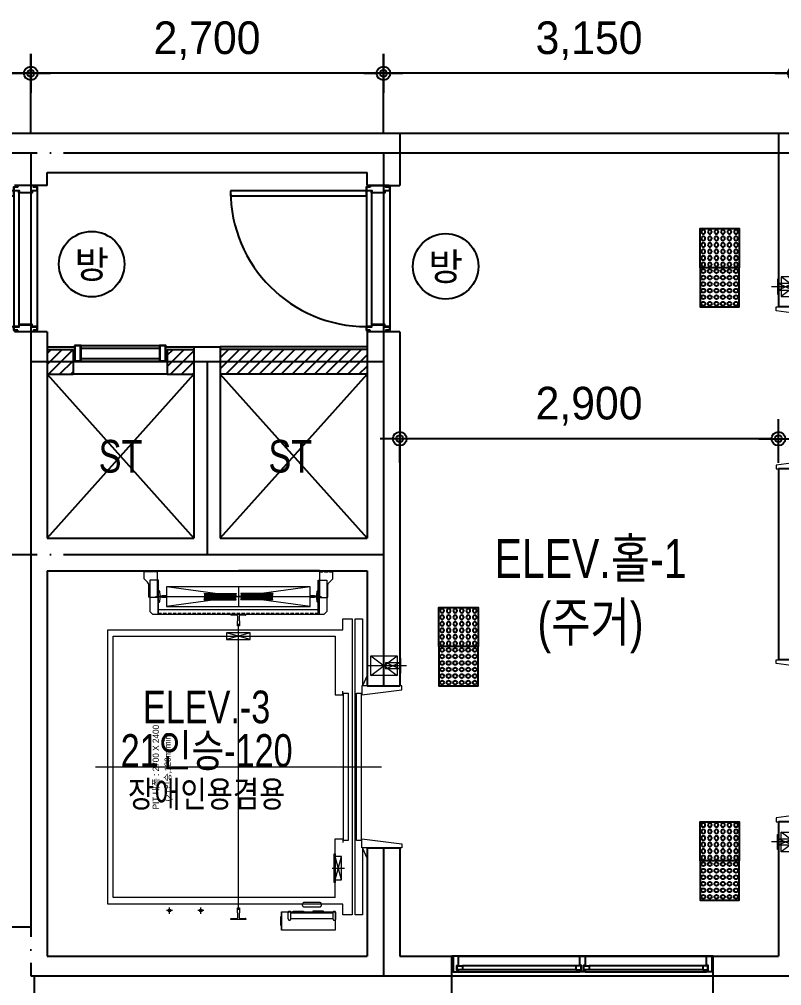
# Model space of a CAD drawing. Header units: millimetres. Extents: x 0 to 1390178, y 0 to 110113.
# Drawn here: x 707375 to 713212, y 31976 to 39373 of the extents above; entities that cross this region are included whole.
import ezdxf
from ezdxf.enums import TextEntityAlignment as Align
from ezdxf.xclip import XClip

# ---------------------------------------------------------------- set-up
doc = ezdxf.new("R2010")
doc.units = ezdxf.units.MM
doc.header["$LTSCALE"] = 100
doc.header["$XCLIPFRAME"] = 0
for name, pattern in [('X - CORE$0$CEN', [62, 60, -1, 0, -1]), ('X - CORE$0$CENTER', [65, 60, -2, 1, -2]), ('X - CORE$0$CENTER2', [1.125, 0.75, -0.125, 0.125, -0.125]), ('X - CORE$0$HIDDEN', [0.375, 0.25, -0.125]), ('X - CORE$0$PHANTOM2', [50, 40, -2, 2, -2, 2, -2])]:
    doc.linetypes.add(name, pattern=pattern)
doc.layers.get('DEFPOINTS').update_dxf_attribs({"color": 145})
for name, color, linetype in [('AA-XXXX-TEXT', 3, 'Continuous'), ('DIM', 7, 'Continuous'), ('SYM', 7, 'Continuous'), ('TEXT1', 7, 'Continuous'), ('X - CORE$0$A-FIN', 8, 'Continuous'), ('X - CORE$0$A-OPEN', 9, 'X - CORE$0$CEN'), ('X - CORE$0$A-WIN', 4, 'Continuous'), ('X - CORE$0$AA-DWXM-WIND', 4, 'Continuous'), ('X - CORE$0$AA-WAXM-BLOK', 3, 'Continuous'), ('X - CORE$0$AA-WAXM-CONC', 2, 'Continuous'), ('X - CORE$0$AA-XXXX-CNTL', 1, 'X - CORE$0$CEN'), ('X - CORE$0$AA-XXXX-PATT', 8, 'Continuous'), ('X - CORE$0$X-55$0$AA-DWXM-WIND', 4, 'Continuous'), ('X - CORE$0$점형블럭', 8, 'Continuous')]:
    doc.layers.add(name, color=color, linetype=linetype)
for name, color, linetype, lineweight in [('X - CORE$0$A-door', 4, 'Continuous', 25), ('X - CORE$0$LAD-CEN', 1, 'X - CORE$0$CENTER2', 9), ('X - CORE$0$LAD-FINISH', 30, 'X - CORE$0$PHANTOM2', 15), ('X - CORE$0$LAD-OUTLINE', 7, 'Continuous', 20), ('X - CORE$0$LAD-REFERENCE', 7, 'Continuous', 5), ('X - CORE$0$LAD-THINLINE', 7, 'Continuous', 9)]:
    doc.layers.add(name, color=color, linetype=linetype, lineweight=lineweight)
for name, color, linetype, plot in [('X - CORE$0$A-GUIDE TEXT', 67, 'Continuous', False), ('X - CORE$0$AA-EL-PCN8', 8, 'Continuous', False), ('X - CORE$0$DEFPOINT', 145, 'Continuous', False)]:
    doc.layers.add(name, color=color, linetype=linetype, plot=plot)
doc.styles.add('HAUD01', font='Dotum.ttf')
doc.styles.add('X - CORE$0$HAUD01', font='Dotum.ttf')
doc.dimstyles.new('HAUD-80', dxfattribs={"dimscale": 100, "dimtxt": 2.5, "dimasz": 0.5, "dimexe": 0, "dimexo": 1.5, "dimgap": 1, "dimtad": 1, "dimdec": 0, "dimdsep": 46, "dimlunit": 6, "dimtxsty": 'HAUD01', "dimblk": 'Z_DOT', "dimcen": 2.5, "dimdle": 1.5, "dimclrd": 7, "dimclre": 7, "dimclrt": 4, "dimadec": 0, "dimazin": 0, "dimtfac": 1, "dimtdec": 0, "dimtix": 1, "dimtmove": 2, "dimatfit": 3, "dimfxl": 1, "dimtvp": 1, "dimtolj": 1, "dimtzin": 0, "dimarcsym": 0})

# ---------------------------------------------------------------- blocks, each defined once
blk = doc.blocks.new('X - 단위세대 확장형', base_point=(-475.4, -286.7))
at = {"layer": 'DEFPOINTS'}
blk.add_lwpolyline([(68482, 49988.1), (63612, 49988.1), (63612, 47793.1), (59937, 47793.1), (57937, 47793.1), (54887, 47793.1), (54887, 44383.1), (53492, 44383.1), (52372, 44383.1), (48612, 44383.1), (48612, 54393.1), (57487, 54393.1), (60437, 54393.1), (63612, 54393.1), (64782, 54393.1), (64982, 54393.1), (66532, 54393.1), (66732, 54393.1), (68282, 54393.1), (68482, 54393.1), (68482, 52088.1), (68482, 50188.1)], close=True, dxfattribs=at)
blk = doc.blocks.new('Z_DOT')
at = {"layer": 'DIM', "color": 0}
for p, q in [((0, -3), (0, 3)), ((-3, 0), (3, 0))]:
    blk.add_line(p, q, dxfattribs=at)
for radius in [1.05, 0.525]:
    blk.add_circle((0, 0), radius, dxfattribs=at)
blk = doc.blocks.new('*D72')
at = {"layer": 'DEFPOINTS', "color": 0, "transparency": 16777216}
for p in [(710287.1, 36162.2), (710287.1, 35827.3), (713187.1, 35827.3)]:
    blk.add_point(p, dxfattribs=at)
at = {"layer": 'DIM', "color": 7, "lineweight": -2, "transparency": 16777216}
for p, q in [((710287.1, 35977.3), (710287.1, 36162.2)), ((713137.1, 36162.2), (710337.1, 36162.2)), ((713187.1, 35977.3), (713187.1, 36162.2))]:
    blk.add_line(p, q, dxfattribs=at)
at = {"layer": 'DIM', "color": 7, "lineweight": -2, "transparency": 16777216, "xscale": 50, "yscale": 50, "zscale": 50}
for p, rotation in [((710287.1, 36162.2), 179.999999999995), ((713187.1, 36162.2), 359.999999999995)]:
    blk.add_blockref('Z_DOT', p, dxfattribs=dict(at, rotation=rotation))
at = {"layer": 'DIM', "color": 4, "transparency": 16777216, "insert": (711737.1, 36411.5), "char_height": 250, "attachment_point": 5, "style": 'HAUD01'}
blk.add_mtext('\\A1;2,900', dxfattribs=at)
blk = doc.blocks.new('dr_갑')
at = {"layer": 'TEXT1'}
blk.add_circle((0, 0), 400, dxfattribs=at)
at = {"layer": 'TEXT1', "style": 'HAUD01'}
blk.add_text('방', height=335, dxfattribs=at).set_placement((0, 0), align=Align.MIDDLE)
blk = doc.blocks.new('X - CORE$0$A$C4D1409A3')
at = {"layer": 'X - CORE$0$점형블럭', "color": 9}
blk.add_lwpolyline([(0, 0), (300, 0), (300, 300), (0, 300)], close=True, dxfattribs=at)
at = {"layer": 'X - CORE$0$점형블럭', "color": 252}
for centre in [(25, 275), (25, 225), (75, 275), (75, 225), (125, 275), (125, 225), (175, 275), (175, 225), (225, 275), (225, 225), (275, 275), (275, 225), (25, 175), (75, 175), (125, 175), (175, 175), (225, 175), (275, 175), (25, 125), (25, 75), (75, 125), (75, 75), (125, 125), (125, 75), (175, 125), (175, 75), (225, 125), (225, 75), (275, 125), (275, 75), (25, 25), (75, 25), (125, 25), (175, 25), (225, 25), (275, 25)]:
    blk.add_circle(centre, 15, dxfattribs=at)
blk = doc.blocks.new('*U1063')
at = {"layer": 'X - CORE$0$A-WIN', "color": 9}
for p, q in [((300, 120), (-300, 120)), ((300, 98.7), (-300, 98.7)), ((300, 21.3), (-300, 21.3)), ((300, 0), (-300, 0))]:
    blk.add_line(p, q, dxfattribs=at)
at = {"layer": 'X - CORE$0$A-WIN'}
for points in [[(-300, 0), (-300, 120), (-350, 120), (-350, 0)], [(-303, 3), (-303, 117), (-347, 117), (-347, 3)], [(350, 0), (350, 120), (300, 120), (300, 0)], [(347, 3), (347, 117), (303, 117), (303, 3)]]:
    blk.add_lwpolyline(points, close=True, dxfattribs=at)
blk = doc.blocks.new('*U1064')
at = {"layer": 'X - CORE$0$DEFPOINT'}
for p in [(-622, -1500), (622, -1500)]:
    blk.add_line(p, (0, -1500), dxfattribs=at)
at = {"layer": 'X - CORE$0$LAD-CEN', "color": 8, "ltscale": 20}
for p, q in [((287, 1124.6), (287, 1076.4)), ((527, 1124.6), (527, 1076.4)), ((264.2, 1100), (310.1, 1100)), ((504.2, 1100), (550.1, 1100)), ((-716.8, 775), (-813.2, 775))]:
    blk.add_line(p, q, dxfattribs=at)
at = {"layer": 'X - CORE$0$LAD-CEN', "color": 8, "ltscale": 200}
for p, q in [((0, 1094.4), (0, -1094.4)), ((1095.2, 0), (-1095.2, 0))]:
    blk.add_line(p, q, dxfattribs=at)
at = {"layer": 'X - CORE$0$LAD-CEN', "color": 8, "ltscale": 50}
blk.add_line((-994.1, -775), (-1288.3, -775), dxfattribs=at)
at = {"layer": 'X - CORE$0$LAD-CEN', "color": 8, "linetype": 'X - CORE$0$CENTER'}
for p, q in [((0, -1378.3), (0, -1227.7)), ((636, -1303), (-636, -1303))]:
    blk.add_line(p, q, dxfattribs=at)
at = {"layer": 'X - CORE$0$LAD-CEN', "color": 8, "ltscale": 10}
for p, q in [((-692, -1505), (-692, -1489)), ((-657, -1505), (-657, -1489)), ((657, -1505), (657, -1489)), ((692, -1505), (692, -1489))]:
    blk.add_line(p, q, dxfattribs=at)
at = {"layer": 'X - CORE$0$LAD-FINISH', "color": 8, "ltscale": 10}
for p, q in [((-1235, 700), (-1235, 620)), ((-1235, -700), (-1235, -620))]:
    blk.add_line(p, q, dxfattribs=at)
at = {"layer": 'X - CORE$0$LAD-OUTLINE', "color": 8}
for p, q in [((-740, 1250), (-330, 1250)), ((-740, 1110), (-740, 1250)), ((-330, 1110), (-330, 1250)), ((-330, 1250), (-330, 1110)), ((-330, 1110), (-740, 1110)), ((-985, 700), (-950, 620)), ((-985, -700), (-950, -620))]:
    blk.add_line(p, q, dxfattribs=at)
at = {"layer": 'X - CORE$0$LAD-OUTLINE', "color": 8, "linetype": 'X - CORE$0$PHANTOM2', "ltscale": 5}
for p, q in [((-746.2, 1162.5), (-746.2, 1117.5)), ((-725.5, 1162.5), (-400.5, 1162.5)), ((-725.5, 1162.5), (-725.5, 1117.5)), ((-725.5, 1162.5), (-723.5, 1162.5)), ((-400.5, 1117.5), (-725.5, 1117.5)), ((-725.5, 1117.5), (-723.5, 1117.5)), ((-725.5, 1117.5), (-723.5, 1117.5)), ((-400.5, 1162.5), (-402.5, 1162.5)), ((-400.5, 1117.5), (-402.5, 1117.5)), ((-400.5, 1117.5), (-402.5, 1117.5)), ((-400.5, 1162.5), (-400.5, 1117.5)), ((-379.8, 1162.5), (-379.8, 1117.5))]:
    blk.add_line(p, q, dxfattribs=at)
at = {"layer": 'X - CORE$0$LAD-OUTLINE', "color": 8, "linetype": 'Continuous'}
for p, q in [((-9.5, 1157.3), (-54.2, 1159.8)), ((-4.8, 1120.2), (-4.8, 1152.3)), ((4.8, 1152.3), (4.8, 1120.2)), ((54.2, 1159.8), (9.5, 1157.3)), ((-54.2, -1159.8), (-9.5, -1157.3)), ((-4.8, -1152.3), (-4.8, -1120.2)), ((4.8, -1120.2), (4.8, -1152.3)), ((9.5, -1157.3), (54.2, -1159.8))]:
    blk.add_line(p, q, dxfattribs=at)
at = {"layer": 'X - CORE$0$LAD-OUTLINE', "color": 8}
for points in [[(-330, 1215), (-325, 1215), (-325, 1145), (-330, 1145)], [(-950, 620), (-950, 1132), (-895, 1132), (-895, -1132), (-950, -1132), (-950, -620)], [(-870, 1132), (-800, 1132), (-800, 1050), (1000, 1050), (1000, -1050), (-800, -1050), (-800, -1132), (-870, -1132), (-870, 1132)], [(-651, 1110), (-651, 1105), (-571, 1105), (-571, 1110)], [(-419, 1110), (-419, 1105), (-499, 1105), (-499, 1110)], [(-651, 1105), (-571, 1105)], [(-740, 1000), (-740, 550), (-800, 550), (-800, 580)], [(-740, 1000), (960, 1000), (960, -1000), (-740, -1000)], [(-985, 620), (-946, 620), (-946, 550), (-1252, 590), (-1252, 620), (-1215, 620)], [(-905, 565), (-905, -565), (-940, -565), (-940, 565), (-905, 565)], [(-805, 565), (-805, -565), (-840, -565), (-840, 565), (-805, 565)], [(-985, -620), (-946, -620), (-946, -550), (-1252, -590), (-1252, -620), (-1215, -620)], [(-740, -1000), (-740, -550), (-800, -550), (-800, -580)]]:
    blk.add_lwpolyline(points, dxfattribs=at)
at = {"layer": 'X - CORE$0$LAD-OUTLINE', "color": 8, "linetype": 'Continuous'}
for points in [[(-57, 1162.8), (-57, 1168), (57, 1168), (57, 1162.8)], [(8, 1117), (8, 1117), (8, 1080), (7, 1079), (-7, 1079), (-8, 1080), (-8, 1117), (-8, 1117)], [(-8, -1117), (-8, -1117), (-8, -1080), (-7, -1079), (7, -1079), (8, -1080), (8, -1117), (8, -1117)], [(57, -1162.8), (57, -1168), (-57, -1168), (-57, -1162.8)]]:
    blk.add_lwpolyline(points, dxfattribs=at)
at = {"layer": 'X - CORE$0$LAD-OUTLINE', "color": 8, "linetype": 'X - CORE$0$PHANTOM2', "ltscale": 5}
for centre, start, end in [((-734.8, 1162.5), 0, 180), ((-734.8, 1117.5), 180, 0), ((-391.2, 1162.5), 0, 180), ((-391.2, 1117.5), 180, 0)]:
    blk.add_arc(centre, 11.3, start, end, dxfattribs=at)
at = {"layer": 'X - CORE$0$LAD-OUTLINE', "color": 8, "linetype": 'Continuous'}
for centre, radius, start, end in [((-54, 1162.8), 3, 180, 266.7139), ((-9.8, 1152.3), 5, 0, 86.7139), ((-8, 1120.2), 3.25, 270, 0), ((9.8, 1152.3), 5, 93.2861, 180), ((8, 1120.2), 3.25, 180, 270), ((54, 1162.8), 3, 273.2861, 0), ((-54, -1162.8), 3, 93.2861, 180), ((-9.8, -1152.3), 5, 273.2861, 0), ((-8, -1120.2), 3.25, 0, 90), ((8, -1120.2), 3.25, 90, 180), ((9.8, -1152.3), 5, 180, 266.7139), ((54, -1162.8), 3, 0, 86.7139)]:
    blk.add_arc(centre, radius, start, end, dxfattribs=at)
at = {"layer": 'X - CORE$0$LAD-REFERENCE', "color": 8}
for p, q in [((657, -1168), (-657, -1168)), ((-618, -1429), (-618, -1168)), ((618, -1429), (618, -1168)), ((612, -1205), (-612, -1205))]:
    blk.add_line(p, q, dxfattribs=at)
for points in [[(-612, -1168), (-612, -1429), (-677, -1429), (-677, -1188), (-657, -1168)], [(612, -1168), (612, -1429), (677, -1429), (677, -1188), (657, -1168)]]:
    blk.add_lwpolyline(points, dxfattribs=at)
for points in [[(-677, -1295), (-677, -1295), (-685, -1300), (-685, -1392.2, -0.188811), (-690.3, -1405.7), (-697, -1413), (-722, -1440), (-722, -1500), (-622, -1500), (-622, -1425.4), (-622, -1295)], [(677, -1295), (677, -1295), (685, -1300), (685, -1392.2, 0.188811), (690.3, -1405.7), (697, -1413), (722, -1440), (722, -1500), (622, -1500), (622, -1425.4), (622, -1295)]]:
    blk.add_lwpolyline(points, format="xyb", close=True, dxfattribs=at)
at = {"layer": 'X - CORE$0$LAD-THINLINE', "color": 8}
for p, q in [((-790, 865), (-740, 685)), ((-740, 865), (-790, 685)), ((-1127.8, -800), (-1235, -750)), ((-1127.8, -750), (-1235, -800)), ((-90, -1025), (90, -975)), ((-90, -975), (90, -1025)), ((-550, -1378), (550, -1228)), ((-550, -1228), (550, -1378)), ((-263.1, -1278), (-18.1, -1278)), ((-263.1, -1278), (-263.1, -1281.5)), ((-263.1, -1278), (-263.1, -1281.5)), ((-263.1, -1278), (-263.1, -1281.5)), ((-263.1, -1278), (-263.1, -1281.5)), ((-263.1, -1281.5), (-18.1, -1281.5)), ((-263.1, -1281.5), (-260.1, -1282)), ((-263.1, -1281.5), (-260.1, -1282)), ((-263.1, -1324.5), (-260.1, -1324)), ((-263.1, -1324.5), (-260.1, -1324)), ((-263.1, -1328), (-263.1, -1324.5)), ((-263.1, -1328), (-263.1, -1324.5)), ((-263.1, -1324.5), (-18.1, -1324.5)), ((-263.1, -1328), (-263.1, -1324.5)), ((-263.1, -1328), (-263.1, -1324.5)), ((-263.1, -1328), (-18.1, -1328)), ((-260.6, -1288), (-260.6, -1291)), ((-260.6, -1288), (-260.6, -1291)), ((-260.6, -1288), (-20.6, -1288)), ((-260.6, -1288), (-260.6, -1294)), ((-260.6, -1288), (-260.6, -1294)), ((-260.6, -1294), (-20.6, -1294)), ((-260.6, -1300), (-20.6, -1300)), ((-260.6, -1306), (-260.6, -1300)), ((-260.6, -1306), (-260.6, -1300)), ((-260.6, -1306), (-260.6, -1303)), ((-260.6, -1306), (-260.6, -1303)), ((-260.6, -1306), (-20.6, -1306)), ((-260.6, -1318), (-260.6, -1312)), ((-260.6, -1312), (-20.6, -1312)), ((-260.6, -1312), (-20.6, -1312)), ((-260.6, -1318), (-260.6, -1315)), ((-260.6, -1318), (-20.6, -1318)), ((-18.1, -1281.5), (-21.2, -1282)), ((-18.1, -1324.5), (-21.2, -1324)), ((-20.6, -1288), (-20.6, -1294)), ((-20.6, -1288), (-20.6, -1294)), ((-20.6, -1306), (-20.6, -1300)), ((-20.6, -1318), (-20.6, -1312)), ((-18.1, -1278), (-18.1, -1281.5)), ((-18.1, -1278), (-18.1, -1281.5)), ((-18.1, -1328), (-18.1, -1324.5)), ((-18.1, -1328), (-18.1, -1324.5)), ((262.5, -1278), (17.5, -1278)), ((17.5, -1278), (17.5, -1281.5)), ((17.5, -1278), (17.5, -1281.5)), ((262.5, -1281.5), (17.5, -1281.5)), ((17.5, -1281.5), (20.5, -1282)), ((17.5, -1324.5), (20.5, -1324)), ((262.5, -1324.5), (17.5, -1324.5)), ((17.5, -1328), (17.5, -1324.5)), ((17.5, -1328), (17.5, -1324.5)), ((262.5, -1328), (17.5, -1328)), ((20, -1288), (20, -1294)), ((20, -1288), (20, -1294)), ((260, -1288), (20, -1288)), ((260, -1294), (20, -1294)), ((260, -1300), (20, -1300)), ((20, -1306), (20, -1300)), ((260, -1306), (20, -1306)), ((20, -1318), (20, -1312)), ((260, -1312), (20, -1312)), ((260, -1312), (20, -1312)), ((260, -1318), (20, -1318)), ((262.5, -1281.5), (259.5, -1282)), ((262.5, -1281.5), (259.5, -1282)), ((262.5, -1324.5), (259.5, -1324)), ((262.5, -1324.5), (259.5, -1324)), ((260, -1288), (260, -1291)), ((260, -1288), (260, -1291)), ((260, -1288), (260, -1294)), ((260, -1288), (260, -1294)), ((260, -1306), (260, -1300)), ((260, -1306), (260, -1300)), ((260, -1306), (260, -1303)), ((260, -1306), (260, -1303)), ((260, -1318), (260, -1312)), ((260, -1318), (260, -1315)), ((262.5, -1278), (262.5, -1281.5)), ((262.5, -1278), (262.5, -1281.5)), ((262.5, -1278), (262.5, -1281.5)), ((262.5, -1278), (262.5, -1281.5)), ((262.5, -1328), (262.5, -1324.5)), ((262.5, -1328), (262.5, -1324.5)), ((262.5, -1328), (262.5, -1324.5)), ((262.5, -1328), (262.5, -1324.5))]:
    blk.add_line(p, q, dxfattribs=at)
at = {"layer": 'X - CORE$0$LAD-THINLINE', "color": 8, "ltscale": 5}
for p, q in [((-1015, -850), (-1215, -700)), ((-1015, -700), (-1215, -850))]:
    blk.add_line(p, q, dxfattribs=at)
at = {"layer": 'X - CORE$0$LAD-THINLINE', "color": 8, "linetype": 'X - CORE$0$HIDDEN'}
for p, q in [((-612, -1174), (612, -1174)), ((-622, -1494), (-722, -1494)), ((622, -1494), (722, -1494))]:
    blk.add_line(p, q, dxfattribs=at)
at = {"layer": 'X - CORE$0$LAD-THINLINE', "color": 8, "linetype": 'Continuous'}
for p, q in [((-603.7, -1262.2), (-601.3, -1294.6)), ((-601.3, -1311.4), (-603.7, -1343.8)), ((-597.3, -1298.3), (-585.2, -1298.3)), ((-585.2, -1307.8), (-597.3, -1307.8)), ((585.2, -1298.3), (597.3, -1298.3)), ((597.3, -1307.8), (585.2, -1307.8)), ((601.3, -1294.6), (603.7, -1262.2)), ((603.7, -1343.8), (601.3, -1311.4))]:
    blk.add_line(p, q, dxfattribs=at)
at = {"layer": 'X - CORE$0$LAD-THINLINE', "color": 8, "linetype": 'X - CORE$0$PHANTOM2'}
blk.add_lwpolyline([(-505.9, 1072.5), (-620.1, 1072.5, 1), (-620.1, 1038.2), (-505.9, 1038.2, 1)], format="xyb", close=True, dxfattribs=at)
at = {"layer": 'X - CORE$0$LAD-THINLINE', "color": 8}
for points in [[(-790, 865), (-790, 685), (-740, 685), (-740, 865)], [(-732.8, 885), (-732.8, 665), (-740, 665), (-740, 885)], [(-1242, -832.2), (-1242, -717.8), (-1235, -717.8), (-1235, -832.2)], [(-1235, -800), (-1235, -750), (-1127.8, -750), (-1127.8, -800)], [(-90, -1025), (90, -1025), (90, -975), (-90, -975)], [(-550, -1228), (-550, -1378), (550, -1378), (550, -1228)]]:
    blk.add_lwpolyline(points, close=True, dxfattribs=at)
at = {"layer": 'X - CORE$0$LAD-THINLINE', "color": 8, "ltscale": 5}
blk.add_lwpolyline([(-1215, -850), (-1215, -700), (-1015, -700), (-1015, -850)], close=True, dxfattribs=at)
at = {"layer": 'X - CORE$0$LAD-THINLINE', "color": 8, "linetype": 'Continuous'}
for points in [[(-607.7, -1347.5), (-612, -1347.5), (-612, -1258.5), (-607.7, -1258.5)], [(-582, -1295.1), (-582, -1295), (-551, -1295), (-550, -1296), (-550, -1310), (-551, -1311), (-582, -1311), (-582, -1311)], [(582, -1311), (582, -1311), (551, -1311), (550, -1310), (550, -1296), (551, -1295), (582, -1295), (582, -1295.1)], [(607.7, -1258.5), (612, -1258.5), (612, -1347.5), (607.7, -1347.5)]]:
    blk.add_lwpolyline(points, dxfattribs=at)
at = {"layer": 'X - CORE$0$LAD-THINLINE', "color": 8, "ltscale": 5}
for centre in [(287, 1100), (527, 1100)]:
    blk.add_circle(centre, 10, dxfattribs=at)
at = {"layer": 'X - CORE$0$LAD-THINLINE', "color": 8, "linetype": 'Continuous'}
for centre, radius, start, end in [((-607.7, -1262.5), 4, 4.31603, 90), ((-597.3, -1294.3), 4, 184.31603, 270), ((-597.3, -1311.8), 4, 90, 175.68397), ((-585.2, -1295.1), 3.2, 270, 0), ((-585.2, -1311), 3.2, 0, 90), ((585.2, -1295.1), 3.2, 180, 270), ((585.2, -1311), 3.2, 90, 180), ((597.3, -1294.3), 4, 270, 355.68397), ((597.3, -1311.8), 4, 4.31603, 90), ((607.7, -1262.5), 4, 90, 175.68397), ((-607.7, -1343.5), 4, 270, 355.68397), ((607.7, -1343.5), 4, 184.31603, 270)]:
    blk.add_arc(centre, radius, start, end, dxfattribs=at)
at = {"layer": 'X - CORE$0$LAD-THINLINE', "color": 8}
for centre, start, end in [((-260.6, -1285), 270, 79.76332), ((-260.6, -1285), 270, 79.76332), ((-260.6, -1297), 270, 90), ((-260.6, -1297), 270, 90), ((-260.6, -1309), 270, 90), ((-260.6, -1309), 270, 90), ((-260.6, -1321), 280.23668, 90), ((-260.6, -1321), 280.23668, 90), ((-20.6, -1285), 100.23668, 270), ((-20.6, -1297), 90, 270), ((-20.6, -1309), 90, 270), ((-20.6, -1321), 90, 259.76332), ((20, -1285), 270, 79.76332), ((20, -1297), 270, 90), ((20, -1309), 270, 90), ((20, -1321), 280.23668, 90), ((260, -1285), 100.23668, 270), ((260, -1285), 100.23668, 270), ((260, -1297), 90, 270), ((260, -1297), 90, 270), ((260, -1309), 90, 270), ((260, -1309), 90, 270), ((260, -1321), 90, 259.76332), ((260, -1321), 90, 259.76332)]:
    blk.add_arc(centre, 3, start, end, dxfattribs=at)
at = {"layer": 'X - CORE$0$DEFPOINT', "style": 'X - CORE$0$HAUD01'}
for s, p in [('PIT 내폭 : 2700 X 2400', (632.6, 2.2)), ('(21인승,120m/min)', (541.7, 0))]:
    blk.add_text(s, height=48, rotation=270, dxfattribs=at).set_placement(p, align=Align.MIDDLE_CENTER)
blk = doc.blocks.new('*U1065')
at = {"layer": 'X - CORE$0$DEFPOINT'}
for p in [(-622, -1650), (622, -1650)]:
    blk.add_line(p, (0, -1650), dxfattribs=at)
at = {"layer": 'X - CORE$0$LAD-CEN', "color": 8, "ltscale": 20}
for p, q in [((287, 1124.6), (287, 1076.4)), ((527, 1124.6), (527, 1076.4)), ((264.2, 1100), (310.1, 1100)), ((504.2, 1100), (550.1, 1100)), ((-716.8, 775), (-813.2, 775))]:
    blk.add_line(p, q, dxfattribs=at)
at = {"layer": 'X - CORE$0$LAD-CEN', "color": 8, "ltscale": 200}
for p, q in [((0, 1094.4), (0, -1094.4)), ((1095.2, 0), (-1095.2, 0))]:
    blk.add_line(p, q, dxfattribs=at)
at = {"layer": 'X - CORE$0$LAD-CEN', "color": 8, "ltscale": 50}
blk.add_line((-994.1, -775), (-1288.3, -775), dxfattribs=at)
at = {"layer": 'X - CORE$0$LAD-CEN', "color": 8, "linetype": 'X - CORE$0$CENTER'}
for p, q in [((0, -1378.3), (0, -1227.7)), ((636, -1303), (-636, -1303))]:
    blk.add_line(p, q, dxfattribs=at)
at = {"layer": 'X - CORE$0$LAD-CEN', "color": 8, "ltscale": 10}
for p, q in [((-692, -1655), (-692, -1639)), ((-657, -1655), (-657, -1639)), ((657, -1655), (657, -1639)), ((692, -1655), (692, -1639))]:
    blk.add_line(p, q, dxfattribs=at)
at = {"layer": 'X - CORE$0$LAD-FINISH', "color": 8, "ltscale": 10}
for p, q in [((-1235, 700), (-1235, 620)), ((-1235, -700), (-1235, -620))]:
    blk.add_line(p, q, dxfattribs=at)
at = {"layer": 'X - CORE$0$LAD-OUTLINE', "color": 8}
for p, q in [((-740, 1250), (-330, 1250)), ((-740, 1110), (-740, 1250)), ((-330, 1110), (-330, 1250)), ((-330, 1250), (-330, 1110)), ((-330, 1110), (-740, 1110)), ((-985, 700), (-950, 620)), ((-985, -700), (-950, -620))]:
    blk.add_line(p, q, dxfattribs=at)
at = {"layer": 'X - CORE$0$LAD-OUTLINE', "color": 8, "linetype": 'X - CORE$0$PHANTOM2', "ltscale": 5}
for p, q in [((-746.2, 1162.5), (-746.2, 1117.5)), ((-725.5, 1162.5), (-400.5, 1162.5)), ((-725.5, 1162.5), (-725.5, 1117.5)), ((-725.5, 1162.5), (-723.5, 1162.5)), ((-400.5, 1117.5), (-725.5, 1117.5)), ((-725.5, 1117.5), (-723.5, 1117.5)), ((-725.5, 1117.5), (-723.5, 1117.5)), ((-400.5, 1162.5), (-402.5, 1162.5)), ((-400.5, 1117.5), (-402.5, 1117.5)), ((-400.5, 1117.5), (-402.5, 1117.5)), ((-400.5, 1162.5), (-400.5, 1117.5)), ((-379.8, 1162.5), (-379.8, 1117.5))]:
    blk.add_line(p, q, dxfattribs=at)
at = {"layer": 'X - CORE$0$LAD-OUTLINE', "color": 8, "linetype": 'Continuous'}
for p, q in [((-9.5, 1157.3), (-54.2, 1159.8)), ((-4.8, 1120.2), (-4.8, 1152.3)), ((4.8, 1152.3), (4.8, 1120.2)), ((54.2, 1159.8), (9.5, 1157.3)), ((-54.2, -1159.8), (-9.5, -1157.3)), ((-4.8, -1152.3), (-4.8, -1120.2)), ((4.8, -1120.2), (4.8, -1152.3)), ((9.5, -1157.3), (54.2, -1159.8))]:
    blk.add_line(p, q, dxfattribs=at)
at = {"layer": 'X - CORE$0$LAD-OUTLINE', "color": 8}
for points in [[(-330, 1215), (-325, 1215), (-325, 1145), (-330, 1145)], [(-950, 620), (-950, 1132), (-895, 1132), (-895, -1132), (-950, -1132), (-950, -620)], [(-870, 1132), (-800, 1132), (-800, 1050), (1000, 1050), (1000, -1050), (-800, -1050), (-800, -1132), (-870, -1132), (-870, 1132)], [(-651, 1110), (-651, 1105), (-571, 1105), (-571, 1110)], [(-419, 1110), (-419, 1105), (-499, 1105), (-499, 1110)], [(-651, 1105), (-571, 1105)], [(-740, 1000), (-740, 550), (-800, 550), (-800, 580)], [(-740, 1000), (960, 1000), (960, -1000), (-740, -1000)], [(-985, 620), (-946, 620), (-946, 550), (-1252, 590), (-1252, 620), (-1215, 620)], [(-905, 565), (-905, -565), (-940, -565), (-940, 565), (-905, 565)], [(-805, 565), (-805, -565), (-840, -565), (-840, 565), (-805, 565)], [(-985, -620), (-946, -620), (-946, -550), (-1252, -590), (-1252, -620), (-1215, -620)], [(-740, -1000), (-740, -550), (-800, -550), (-800, -580)]]:
    blk.add_lwpolyline(points, dxfattribs=at)
at = {"layer": 'X - CORE$0$LAD-OUTLINE', "color": 8, "linetype": 'Continuous'}
for points in [[(-57, 1162.8), (-57, 1168), (57, 1168), (57, 1162.8)], [(8, 1117), (8, 1117), (8, 1080), (7, 1079), (-7, 1079), (-8, 1080), (-8, 1117), (-8, 1117)], [(-8, -1117), (-8, -1117), (-8, -1080), (-7, -1079), (7, -1079), (8, -1080), (8, -1117), (8, -1117)], [(57, -1162.8), (57, -1168), (-57, -1168), (-57, -1162.8)]]:
    blk.add_lwpolyline(points, dxfattribs=at)
at = {"layer": 'X - CORE$0$LAD-OUTLINE', "color": 8, "linetype": 'X - CORE$0$PHANTOM2', "ltscale": 5}
for centre, start, end in [((-734.8, 1162.5), 0, 180), ((-734.8, 1117.5), 180, 0), ((-391.2, 1162.5), 0, 180), ((-391.2, 1117.5), 180, 0)]:
    blk.add_arc(centre, 11.3, start, end, dxfattribs=at)
at = {"layer": 'X - CORE$0$LAD-OUTLINE', "color": 8, "linetype": 'Continuous'}
for centre, radius, start, end in [((-54, 1162.8), 3, 180, 266.7139), ((-9.8, 1152.3), 5, 0, 86.7139), ((-8, 1120.2), 3.25, 270, 0), ((9.8, 1152.3), 5, 93.2861, 180), ((8, 1120.2), 3.25, 180, 270), ((54, 1162.8), 3, 273.2861, 0), ((-54, -1162.8), 3, 93.2861, 180), ((-9.8, -1152.3), 5, 273.2861, 0), ((-8, -1120.2), 3.25, 0, 90), ((8, -1120.2), 3.25, 90, 180), ((9.8, -1152.3), 5, 180, 266.7139), ((54, -1162.8), 3, 0, 86.7139)]:
    blk.add_arc(centre, radius, start, end, dxfattribs=at)
at = {"layer": 'X - CORE$0$LAD-REFERENCE', "color": 8}
for p, q in [((657, -1168), (-657, -1168)), ((-618, -1579), (-618, -1168)), ((618, -1579), (618, -1168)), ((612, -1205), (-612, -1205))]:
    blk.add_line(p, q, dxfattribs=at)
for points in [[(-612, -1168), (-612, -1579), (-677, -1579), (-677, -1188), (-657, -1168)], [(612, -1168), (612, -1579), (677, -1579), (677, -1188), (657, -1168)]]:
    blk.add_lwpolyline(points, dxfattribs=at)
for points in [[(-677, -1445), (-677, -1445), (-685, -1450), (-685, -1542.2, -0.188811), (-690.3, -1555.7), (-697, -1563), (-722, -1590), (-722, -1650), (-622, -1650), (-622, -1575.4), (-622, -1445)], [(677, -1445), (677, -1445), (685, -1450), (685, -1542.2, 0.188811), (690.3, -1555.7), (697, -1563), (722, -1590), (722, -1650), (622, -1650), (622, -1575.4), (622, -1445)]]:
    blk.add_lwpolyline(points, format="xyb", close=True, dxfattribs=at)
at = {"layer": 'X - CORE$0$LAD-THINLINE', "color": 8}
for p, q in [((-790, 865), (-740, 685)), ((-740, 865), (-790, 685)), ((-1127.8, -800), (-1235, -750)), ((-1127.8, -750), (-1235, -800)), ((-90, -1025), (90, -975)), ((-90, -975), (90, -1025)), ((-550, -1378), (550, -1228)), ((-550, -1228), (550, -1378)), ((-263.1, -1278), (-18.1, -1278)), ((-263.1, -1278), (-263.1, -1281.5)), ((-263.1, -1278), (-263.1, -1281.5)), ((-263.1, -1278), (-263.1, -1281.5)), ((-263.1, -1278), (-263.1, -1281.5)), ((-263.1, -1281.5), (-18.1, -1281.5)), ((-263.1, -1281.5), (-260.1, -1282)), ((-263.1, -1281.5), (-260.1, -1282)), ((-263.1, -1324.5), (-260.1, -1324)), ((-263.1, -1324.5), (-260.1, -1324)), ((-263.1, -1328), (-263.1, -1324.5)), ((-263.1, -1328), (-263.1, -1324.5)), ((-263.1, -1324.5), (-18.1, -1324.5)), ((-263.1, -1328), (-263.1, -1324.5)), ((-263.1, -1328), (-263.1, -1324.5)), ((-263.1, -1328), (-18.1, -1328)), ((-260.6, -1288), (-260.6, -1291)), ((-260.6, -1288), (-260.6, -1291)), ((-260.6, -1288), (-20.6, -1288)), ((-260.6, -1288), (-260.6, -1294)), ((-260.6, -1288), (-260.6, -1294)), ((-260.6, -1294), (-20.6, -1294)), ((-260.6, -1300), (-20.6, -1300)), ((-260.6, -1306), (-260.6, -1300)), ((-260.6, -1306), (-260.6, -1300)), ((-260.6, -1306), (-260.6, -1303)), ((-260.6, -1306), (-260.6, -1303)), ((-260.6, -1306), (-20.6, -1306)), ((-260.6, -1318), (-260.6, -1312)), ((-260.6, -1312), (-20.6, -1312)), ((-260.6, -1312), (-20.6, -1312)), ((-260.6, -1318), (-260.6, -1315)), ((-260.6, -1318), (-20.6, -1318)), ((-18.1, -1281.5), (-21.2, -1282)), ((-18.1, -1324.5), (-21.2, -1324)), ((-20.6, -1288), (-20.6, -1294)), ((-20.6, -1288), (-20.6, -1294)), ((-20.6, -1306), (-20.6, -1300)), ((-20.6, -1318), (-20.6, -1312)), ((-18.1, -1278), (-18.1, -1281.5)), ((-18.1, -1278), (-18.1, -1281.5)), ((-18.1, -1328), (-18.1, -1324.5)), ((-18.1, -1328), (-18.1, -1324.5)), ((262.5, -1278), (17.5, -1278)), ((17.5, -1278), (17.5, -1281.5)), ((17.5, -1278), (17.5, -1281.5)), ((262.5, -1281.5), (17.5, -1281.5)), ((17.5, -1281.5), (20.5, -1282)), ((17.5, -1324.5), (20.5, -1324)), ((262.5, -1324.5), (17.5, -1324.5)), ((17.5, -1328), (17.5, -1324.5)), ((17.5, -1328), (17.5, -1324.5)), ((262.5, -1328), (17.5, -1328)), ((20, -1288), (20, -1294)), ((20, -1288), (20, -1294)), ((260, -1288), (20, -1288)), ((260, -1294), (20, -1294)), ((260, -1300), (20, -1300)), ((20, -1306), (20, -1300)), ((260, -1306), (20, -1306)), ((20, -1318), (20, -1312)), ((260, -1312), (20, -1312)), ((260, -1312), (20, -1312)), ((260, -1318), (20, -1318)), ((262.5, -1281.5), (259.5, -1282)), ((262.5, -1281.5), (259.5, -1282)), ((262.5, -1324.5), (259.5, -1324)), ((262.5, -1324.5), (259.5, -1324)), ((260, -1288), (260, -1291)), ((260, -1288), (260, -1291)), ((260, -1288), (260, -1294)), ((260, -1288), (260, -1294)), ((260, -1306), (260, -1300)), ((260, -1306), (260, -1300)), ((260, -1306), (260, -1303)), ((260, -1306), (260, -1303)), ((260, -1318), (260, -1312)), ((260, -1318), (260, -1315)), ((262.5, -1278), (262.5, -1281.5)), ((262.5, -1278), (262.5, -1281.5)), ((262.5, -1278), (262.5, -1281.5)), ((262.5, -1278), (262.5, -1281.5)), ((262.5, -1328), (262.5, -1324.5)), ((262.5, -1328), (262.5, -1324.5)), ((262.5, -1328), (262.5, -1324.5)), ((262.5, -1328), (262.5, -1324.5))]:
    blk.add_line(p, q, dxfattribs=at)
at = {"layer": 'X - CORE$0$LAD-THINLINE', "color": 8, "ltscale": 5}
for p, q in [((-1015, -850), (-1215, -700)), ((-1015, -700), (-1215, -850))]:
    blk.add_line(p, q, dxfattribs=at)
at = {"layer": 'X - CORE$0$LAD-THINLINE', "color": 8, "linetype": 'X - CORE$0$HIDDEN'}
for p, q in [((-612, -1174), (612, -1174)), ((-622, -1644), (-722, -1644)), ((622, -1644), (722, -1644))]:
    blk.add_line(p, q, dxfattribs=at)
at = {"layer": 'X - CORE$0$LAD-THINLINE', "color": 8, "linetype": 'Continuous'}
for p, q in [((-603.7, -1262.2), (-601.3, -1294.6)), ((-601.3, -1311.4), (-603.7, -1343.8)), ((-597.3, -1298.3), (-585.2, -1298.3)), ((-585.2, -1307.8), (-597.3, -1307.8)), ((585.2, -1298.3), (597.3, -1298.3)), ((597.3, -1307.8), (585.2, -1307.8)), ((601.3, -1294.6), (603.7, -1262.2)), ((603.7, -1343.8), (601.3, -1311.4))]:
    blk.add_line(p, q, dxfattribs=at)
at = {"layer": 'X - CORE$0$LAD-THINLINE', "color": 8, "linetype": 'X - CORE$0$PHANTOM2'}
blk.add_lwpolyline([(-505.9, 1072.5), (-620.1, 1072.5, 1), (-620.1, 1038.2), (-505.9, 1038.2, 1)], format="xyb", close=True, dxfattribs=at)
at = {"layer": 'X - CORE$0$LAD-THINLINE', "color": 8}
for points in [[(-790, 865), (-790, 685), (-740, 685), (-740, 865)], [(-732.8, 885), (-732.8, 665), (-740, 665), (-740, 885)], [(-1242, -832.2), (-1242, -717.8), (-1235, -717.8), (-1235, -832.2)], [(-1235, -800), (-1235, -750), (-1127.8, -750), (-1127.8, -800)], [(-90, -1025), (90, -1025), (90, -975), (-90, -975)], [(-550, -1228), (-550, -1378), (550, -1378), (550, -1228)]]:
    blk.add_lwpolyline(points, close=True, dxfattribs=at)
at = {"layer": 'X - CORE$0$LAD-THINLINE', "color": 8, "ltscale": 5}
blk.add_lwpolyline([(-1215, -850), (-1215, -700), (-1015, -700), (-1015, -850)], close=True, dxfattribs=at)
at = {"layer": 'X - CORE$0$LAD-THINLINE', "color": 8, "linetype": 'Continuous'}
for points in [[(-607.7, -1347.5), (-612, -1347.5), (-612, -1258.5), (-607.7, -1258.5)], [(-582, -1295.1), (-582, -1295), (-551, -1295), (-550, -1296), (-550, -1310), (-551, -1311), (-582, -1311), (-582, -1311)], [(582, -1311), (582, -1311), (551, -1311), (550, -1310), (550, -1296), (551, -1295), (582, -1295), (582, -1295.1)], [(607.7, -1258.5), (612, -1258.5), (612, -1347.5), (607.7, -1347.5)]]:
    blk.add_lwpolyline(points, dxfattribs=at)
at = {"layer": 'X - CORE$0$LAD-THINLINE', "color": 8, "ltscale": 5}
for centre in [(287, 1100), (527, 1100)]:
    blk.add_circle(centre, 10, dxfattribs=at)
at = {"layer": 'X - CORE$0$LAD-THINLINE', "color": 8, "linetype": 'Continuous'}
for centre, radius, start, end in [((-607.7, -1262.5), 4, 4.31603, 90), ((-597.3, -1294.3), 4, 184.31603, 270), ((-597.3, -1311.8), 4, 90, 175.68397), ((-585.2, -1295.1), 3.2, 270, 0), ((-585.2, -1311), 3.2, 0, 90), ((585.2, -1295.1), 3.2, 180, 270), ((585.2, -1311), 3.2, 90, 180), ((597.3, -1294.3), 4, 270, 355.68397), ((597.3, -1311.8), 4, 4.31603, 90), ((607.7, -1262.5), 4, 90, 175.68397), ((-607.7, -1343.5), 4, 270, 355.68397), ((607.7, -1343.5), 4, 184.31603, 270)]:
    blk.add_arc(centre, radius, start, end, dxfattribs=at)
at = {"layer": 'X - CORE$0$LAD-THINLINE', "color": 8}
for centre, start, end in [((-260.6, -1285), 270, 79.76332), ((-260.6, -1285), 270, 79.76332), ((-260.6, -1297), 270, 90), ((-260.6, -1297), 270, 90), ((-260.6, -1309), 270, 90), ((-260.6, -1309), 270, 90), ((-260.6, -1321), 280.23668, 90), ((-260.6, -1321), 280.23668, 90), ((-20.6, -1285), 100.23668, 270), ((-20.6, -1297), 90, 270), ((-20.6, -1309), 90, 270), ((-20.6, -1321), 90, 259.76332), ((20, -1285), 270, 79.76332), ((20, -1297), 270, 90), ((20, -1309), 270, 90), ((20, -1321), 280.23668, 90), ((260, -1285), 100.23668, 270), ((260, -1285), 100.23668, 270), ((260, -1297), 90, 270), ((260, -1297), 90, 270), ((260, -1309), 90, 270), ((260, -1309), 90, 270), ((260, -1321), 90, 259.76332), ((260, -1321), 90, 259.76332)]:
    blk.add_arc(centre, 3, start, end, dxfattribs=at)
at = {"layer": 'X - CORE$0$DEFPOINT', "style": 'X - CORE$0$HAUD01'}
for s, p in [('PIT 내폭 : 2700 X 2400', (632.6, 2.2)), ('(21인승,120m/min)', (541.7, 0))]:
    blk.add_text(s, height=48, rotation=270, dxfattribs=at).set_placement(p, align=Align.MIDDLE_CENTER)
blk = doc.blocks.new('X - CORE$0$D1100')
at = {"layer": 'X - CORE$0$A-door', "color": 9}
for p, q in [((0, 0), (0, -1040)), ((180, 0), (180, -1040)), ((40, -15), (40, -1025))]:
    blk.add_line(p, q, dxfattribs=at)
at = {"layer": 'X - CORE$0$A-door'}
for points in [[(-1040, 0), (-1040, -40), (0, -40), (0, 0)], [(30, 28.4), (1.6, 28.4), (1.6, 1.6), (41.6, 1.6), (41.6, -13.4), (138.4, -13.4), (138.4, 1.6), (178.4, 1.6), (178.4, 28.4), (150, 28.4), (150, 30), (180, 30), (180, 0), (140, 0), (140, -15), (40, -15), (40, 0), (0, 0), (0, 30), (30, 30)], [(30, -1068.4), (1.6, -1068.4), (1.6, -1041.6), (41.6, -1041.6), (41.6, -1026.6), (138.4, -1026.6), (138.4, -1041.6), (178.4, -1041.6), (178.4, -1068.4), (150, -1068.4), (150, -1070), (180, -1070), (180, -1040), (140, -1040), (140, -1025), (40, -1025), (40, -1040), (0, -1040), (0, -1070), (30, -1070)]]:
    blk.add_lwpolyline(points, close=True, dxfattribs=at)
at = {"layer": 'X - CORE$0$A-door', "color": 1}
blk.add_arc((0, 0), 1040, 180, 270, dxfattribs=at)
at = {"layer": 'X - CORE$0$A-GUIDE TEXT'}
for p, q in [((175, 40), (5, 40)), ((175, -1080), (5, -1080))]:
    blk.add_line(p, q, dxfattribs=at)
blk = doc.blocks.new('X - CORE', base_point=(-475.4, -286.7))
at = {"layer": 'X - CORE$0$AA-XXXX-PATT'}
h = blk.add_hatch(dxfattribs=at)
h.set_pattern_fill('_USER', color=256, scale=60, angle=45, style=0, pattern_type=0)
h.set_pattern_definition([(45, (-300611.98, -44198.11), (-42.426407, 42.426407), [])])
h.paths.add_polyline_path([(7350, 8355), (7145, 8355), (7145, 8165), (7350, 8165)])
h.paths.add_polyline_path([(8675, 8355), (7550, 8355), (7550, 8165), (8675, 8165)])
h.paths.add_polyline_path([(6425, 8355), (6225, 8355), (6225, 8165), (6425, 8165)])
at = {"layer": 'X - CORE$0$A-FIN'}
for p, q in [((6225, 8375), (6435, 8375)), ((7135, 8375), (7350, 8375)), ((8675, 8375), (7550, 8375))]:
    blk.add_line(p, q, dxfattribs=at)
at = {"layer": 'X - CORE$0$A-OPEN'}
for p, q in [((6225, 6910), (7350, 8165)), ((6225, 8165), (7350, 6910)), ((7550, 6910), (8675, 8165)), ((8675, 6910), (7550, 8165))]:
    blk.add_line(p, q, dxfattribs=at)
at = {"layer": 'X - CORE$0$AA-DWXM-WIND', "color": 8}
for p, q in [((9375, 3710), (10305, 3710)), ((10345, 3710), (11275, 3710)), ((10275, 3637), (9405, 3637)), ((11245, 3637), (10375, 3637)), ((9375, 3590), (10305, 3590)), ((10275, 3607), (9405, 3607)), ((10345, 3590), (11275, 3590)), ((11245, 3607), (10375, 3607))]:
    blk.add_line(p, q, dxfattribs=at)
at = {"layer": 'X - CORE$0$AA-DWXM-WIND'}
for points in [[(9375, 3604), (9362, 3604), (9362, 3640), (9375, 3640), (9375, 3710), (9375, 3710), (9335, 3710), (9335, 3590), (9375, 3590), (9375, 3604)], [(11275, 3604), (11288, 3604), (11288, 3640), (11275, 3640), (11275, 3710), (11275, 3710), (11315, 3710), (11315, 3590), (11275, 3590), (11275, 3604)]]:
    blk.add_lwpolyline(points, dxfattribs=at)
for points in [[(10305, 3590), (10305, 3604), (10318, 3604), (10318, 3640), (10305, 3640), (10305, 3710), (10345, 3710), (10345, 3710), (10345, 3640), (10332, 3640), (10332, 3604), (10345, 3604), (10345, 3590)], [(9405, 3637), (9405, 3607), (9365, 3607), (9365, 3637)], [(10275, 3637), (10275, 3607), (10315, 3607), (10315, 3637)], [(10375, 3637), (10375, 3607), (10335, 3607), (10335, 3637)], [(11245, 3637), (11245, 3607), (11285, 3607), (11285, 3637)]]:
    blk.add_lwpolyline(points, close=True, dxfattribs=at)
at = {"layer": 'X - CORE$0$AA-EL-PCN8'}
blk.add_line((11325, 3710), (9325, 3710), dxfattribs=at)
at = {"layer": 'X - CORE$0$AA-WAXM-BLOK'}
for p, q in [((6225, 8355), (6425, 8355)), ((6425, 8355), (6425, 8165)), ((7145, 8355), (7145, 8165)), ((7145, 8355), (7350, 8355)), ((8675, 8355), (7550, 8355)), ((6225, 8165), (6425, 8165)), ((7145, 8165), (7350, 8165)), ((8675, 8165), (7550, 8165))]:
    blk.add_line(p, q, dxfattribs=at)
at = {"layer": 'X - CORE$0$AA-WAXM-CONC'}
for p, q in [((0, 10010), (8925, 10010)), ((8925, 10010), (8925, 9610)), ((11825, 10010), (15000, 10010)), ((11825, 10010), (11825, 8680)), ((6225, 9710), (8675, 9710)), ((6225, 9610), (6225, 9710)), ((8675, 9610), (8675, 9710)), ((6225, 9610), (5975, 9610)), ((8675, 9610), (8925, 9610)), ((12075, 8680), (11825, 8680)), ((6225, 8490), (5975, 8490)), ((6225, 8490), (6225, 6910)), ((8675, 8490), (8675, 6910)), ((8925, 8490), (8675, 8490)), ((8925, 8490), (8925, 5780)), ((7350, 8375), (7350, 6910)), ((7350, 8375), (7550, 8375)), ((7550, 8375), (7550, 6910)), ((11825, 7440), (11825, 5980)), ((12075, 7440), (11825, 7440)), ((6225, 6910), (7350, 6910)), ((7550, 6910), (8675, 6910)), ((6225, 6660), (6225, 3710)), ((6225, 6660), (8675, 6660)), ((8675, 6660), (8675, 5780)), ((12075, 5980), (11825, 5980)), ((8675, 5780), (8925, 5780)), ((11825, 4740), (11825, 3710)), ((12075, 4740), (11825, 4740)), ((8675, 4540), (8675, 3710)), ((8675, 4540), (8925, 4540)), ((8925, 4540), (8925, 3710)), ((6225, 3710), (8675, 3710)), ((8925, 3710), (9325, 3710)), ((9325, 3410), (9325, 3710)), ((11325, 3410), (11325, 3710)), ((11325, 3710), (11825, 3710))]:
    blk.add_line(p, q, dxfattribs=at)
at = {"layer": 'X - CORE$0$AA-XXXX-CNTL'}
for p, q in [((150, 9860), (14850, 9860)), ((6100, 9860), (6100, 3560)), ((8800, 9860), (8800, 5780)), ((8800, 8260), (6100, 8260)), ((7450, 8260), (7450, 6785)), ((150, 6785), (8800, 6785)), ((8800, 4540), (8800, 3560)), ((150, 3935), (6100, 3935)), ((6100, 3560), (14850, 3560)), ((6125, 3560), (6125, 150))]:
    blk.add_line(p, q, dxfattribs=at)
at = {"layer": 'X - CORE$0$X-55$0$AA-DWXM-WIND'}
blk.add_line((7145, 8165), (6425, 8165), dxfattribs=at)
at = {"xscale": -1, "rotation": 180}
blk.add_blockref('*U1065', (13060, 8060), dxfattribs=at)
for name, p in [('X - CORE$0$D1100', (5970, 9570)), ('X - CORE$0$D1100', (8670, 9570)), ('*U1065', (13060, 5360))]:
    blk.add_blockref(name, p)
at = {"rotation": 180}
blk.add_blockref('*U1064', (7690, 5160), dxfattribs=at)
at = {"layer": 'X - CORE$0$A-WIN', "rotation": 180.0000000000018}
blk.add_blockref('*U1063', (6785, 8385), dxfattribs=at)
at = {"layer": 'X - CORE$0$점형블럭', "xscale": -1, "rotation": 270}
for p in [(11225, 8980), (9225, 6080), (11225, 4440)]:
    blk.add_blockref('X - CORE$0$A$C4D1409A3', p, dxfattribs=at)
at = {"layer": 'X - CORE$0$점형블럭', "rotation": 270}
for p in [(11225, 8980), (9225, 6080), (11225, 4440)]:
    blk.add_blockref('X - CORE$0$A$C4D1409A3', p, dxfattribs=at)
blk = doc.blocks.new('X - 평면도', base_point=(-475.4, -286.7))
blk.add_blockref('X - CORE', (1056136.6, 44096.4))
blk = doc.blocks.new('*D519')
at = {"layer": 'DEFPOINTS', "color": 0, "transparency": 16777216}
for p in [(713312.1, 38959.3), (713312.1, 38350.7), (716212.1, 38385.7)]:
    blk.add_point(p, dxfattribs=at)
at = {"layer": 'DIM', "color": 7, "lineweight": -2, "transparency": 16777216}
for p, q in [((713312.1, 38500.7), (713312.1, 38959.3)), ((716162.1, 38959.3), (713362.1, 38959.3)), ((716212.1, 38535.7), (716212.1, 38959.3))]:
    blk.add_line(p, q, dxfattribs=at)
at = {"layer": 'DIM', "color": 7, "lineweight": -2, "transparency": 16777216, "xscale": 50, "yscale": 50, "zscale": 50, "rotation": 180}
blk.add_blockref('Z_DOT', (713312.1, 38959.3), dxfattribs=at)
at = {"layer": 'DIM', "color": 7, "lineweight": -2, "transparency": 16777216, "xscale": 50, "yscale": 50, "zscale": 50}
blk.add_blockref('Z_DOT', (716212.1, 38959.3), dxfattribs=at)
at = {"layer": 'DIM', "color": 4, "transparency": 16777216, "insert": (714762.1, 39208.5), "char_height": 250, "attachment_point": 5, "style": 'HAUD01'}
blk.add_mtext('\\A1;2,900', dxfattribs=at)
blk = doc.blocks.new('*D520')
at = {"layer": 'DEFPOINTS', "color": 0, "transparency": 16777216}
for p in [(710162.1, 38959.3), (710162.1, 38350.7), (713312.1, 38350.7)]:
    blk.add_point(p, dxfattribs=at)
at = {"layer": 'DIM', "color": 7, "lineweight": -2, "transparency": 16777216}
for p, q in [((710162.1, 38500.7), (710162.1, 38959.3)), ((713262.1, 38959.3), (710212.1, 38959.3)), ((713312.1, 38500.7), (713312.1, 38959.3))]:
    blk.add_line(p, q, dxfattribs=at)
at = {"layer": 'DIM', "color": 7, "lineweight": -2, "transparency": 16777216, "xscale": 50, "yscale": 50, "zscale": 50, "rotation": 180}
blk.add_blockref('Z_DOT', (710162.1, 38959.3), dxfattribs=at)
at = {"layer": 'DIM', "color": 7, "lineweight": -2, "transparency": 16777216, "xscale": 50, "yscale": 50, "zscale": 50}
blk.add_blockref('Z_DOT', (713312.1, 38959.3), dxfattribs=at)
at = {"layer": 'DIM', "color": 4, "transparency": 16777216, "insert": (711737.1, 39208.5), "char_height": 250, "attachment_point": 5, "style": 'HAUD01'}
blk.add_mtext('\\A1;3,150', dxfattribs=at)
blk = doc.blocks.new('*D521')
at = {"layer": 'DEFPOINTS', "color": 0, "transparency": 16777216}
for p in [(707462.1, 38959.3), (707462.1, 38350.7), (710162.1, 38350.7)]:
    blk.add_point(p, dxfattribs=at)
at = {"layer": 'DIM', "color": 7, "lineweight": -2, "transparency": 16777216}
for p, q in [((707462.1, 38500.7), (707462.1, 38959.3)), ((710112.1, 38959.3), (707512.1, 38959.3)), ((710162.1, 38500.7), (710162.1, 38959.3))]:
    blk.add_line(p, q, dxfattribs=at)
at = {"layer": 'DIM', "color": 7, "lineweight": -2, "transparency": 16777216, "xscale": 50, "yscale": 50, "zscale": 50, "rotation": 180}
blk.add_blockref('Z_DOT', (707462.1, 38959.3), dxfattribs=at)
at = {"layer": 'DIM', "color": 7, "lineweight": -2, "transparency": 16777216, "xscale": 50, "yscale": 50, "zscale": 50}
blk.add_blockref('Z_DOT', (710162.1, 38959.3), dxfattribs=at)
at = {"layer": 'DIM', "color": 4, "transparency": 16777216, "insert": (708812.1, 39208.5), "char_height": 250, "attachment_point": 5, "style": 'HAUD01'}
blk.add_mtext('\\A1;2,700', dxfattribs=at)
blk = doc.blocks.new('*D522')
at = {"layer": 'DEFPOINTS', "color": 0, "transparency": 16777216}
for p in [(701512.1, 38959.3), (701512.1, 38350.7), (707462.1, 38350.7)]:
    blk.add_point(p, dxfattribs=at)
at = {"layer": 'DIM', "color": 7, "lineweight": -2, "transparency": 16777216}
for p, q in [((701512.1, 38500.7), (701512.1, 38959.3)), ((707412.1, 38959.3), (701562.1, 38959.3)), ((707462.1, 38500.7), (707462.1, 38959.3))]:
    blk.add_line(p, q, dxfattribs=at)
at = {"layer": 'DIM', "color": 7, "lineweight": -2, "transparency": 16777216, "xscale": 50, "yscale": 50, "zscale": 50, "rotation": 180}
blk.add_blockref('Z_DOT', (701512.1, 38959.3), dxfattribs=at)
at = {"layer": 'DIM', "color": 7, "lineweight": -2, "transparency": 16777216, "xscale": 50, "yscale": 50, "zscale": 50}
blk.add_blockref('Z_DOT', (707462.1, 38959.3), dxfattribs=at)
at = {"layer": 'DIM', "color": 4, "transparency": 16777216, "insert": (704487.1, 39208.5), "char_height": 250, "attachment_point": 5, "style": 'HAUD01'}
blk.add_mtext('\\A1;5,950', dxfattribs=at)

msp = doc.modelspace()

# ---------------------------------------------------------------- block references
at = {"layer": 'SYM'}
ref = msp.add_blockref('X - 단위세대 확장형', (652274.7, -16179.1), dxfattribs=at)
XClip(ref).set_block_clipping_path([(27286.2339647645, 22495.2025850526), (88213.6007378809, 68689.6277392105)])

# ---------------------------------------------------------------- next in the draw order: block references
ref = msp.add_blockref('X - 평면도', (-355725.3, -16179.1))
XClip(ref).set_block_clipping_path([(1027249.9161542748, 15892.4151621381), (1111249.9161542747, 75292.4151621381)])

# ---------------------------------------------------------------- next in the draw order: block references
at = {"xscale": 0.6262795275590645, "yscale": 0.6262795275590645, "zscale": 0.6262795275590645}
for p in [(707928.9, 37498.8), (710638.9, 37481.8)]:
    msp.add_blockref('dr_갑', p, dxfattribs=at)

# ---------------------------------------------------------------- next in the draw order: texts
at = {"layer": 'AA-XXXX-TEXT', "style": 'HAUD01', "width": 0.8}
for s, height, p in [('ST', 250, (708149.6, 36028.2)), ('ST', 250, (709449.6, 36028.2)), ('ELEV.홀-1', 300, (711748.3, 35245.2)), ('(주거)', 300, (711748.3, 34759.4)), ('ELEV.-3', 250, (708809, 34109.2)), ('21인승-120', 250, (708809, 33775.9)), ('장애인용겸용', 200, (708809, 33442.5))]:
    msp.add_text(s, height=height, dxfattribs=at).set_placement(p, align=Align.MIDDLE_CENTER)

# ---------------------------------------------------------------- next in the draw order: dimensions: what is measured, and where the dimension line sits
at = {"layer": 'DIM'}
for base, p1, p2, picture, middle in [((701512.1, 38959.3), (707462.1, 38350.7), (701512.1, 38350.7), '*D522', (704487.1, 39208.5)), ((707462.1, 38959.3), (710162.1, 38350.7), (707462.1, 38350.7), '*D521', (708812.1, 39208.5)), ((710162.1, 38959.3), (713312.1, 38350.7), (710162.1, 38350.7), '*D520', (711737.1, 39208.5)), ((713312.1, 38959.3), (716212.1, 38385.7), (713312.1, 38350.7), '*D519', (714762.1, 39208.5))]:
    dim = msp.add_linear_dim(base=base, p1=p1, p2=p2, dimstyle='HAUD-80', override={"dimscale": 100}, dxfattribs=at)
    dim.commit()
    dim.dimension.update_dxf_attribs({"geometry": picture, "text_midpoint": middle})
dim = msp.add_aligned_dim(p1=(713187.1, 35827.3), p2=(710287.1, 35827.3), distance=-334.9, dimstyle='HAUD-80', dxfattribs=at)
dim.commit()
dim.dimension.update_dxf_attribs({"geometry": '*D72', "text_midpoint": (711737.1, 36411.5)})

doc.saveas('drawing.dxf')
